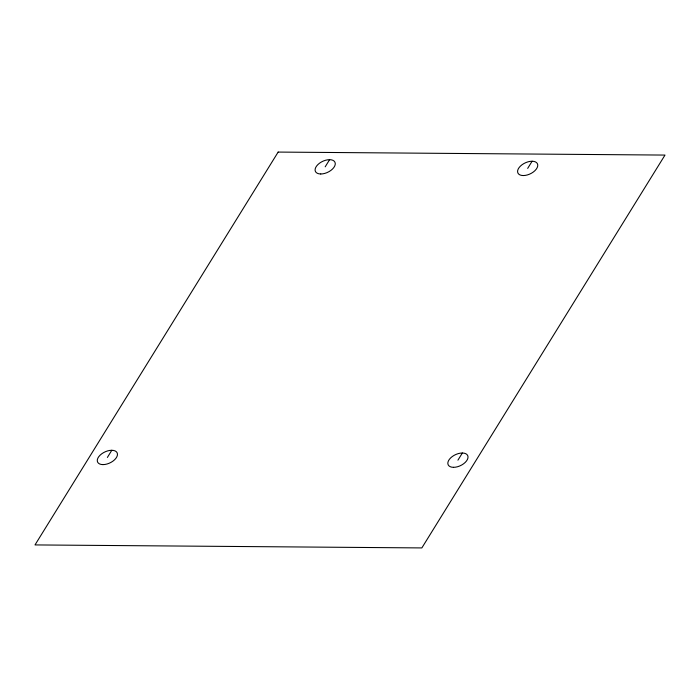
<?xml version="1.0" encoding="UTF-8"?>
<svg xmlns="http://www.w3.org/2000/svg" width="700" height="700" viewBox="0 0 700 700"><rect width="100%" height="100%" fill="white"/><g stroke="black" fill="none" stroke-linecap="round" stroke-linejoin="round"><path stroke-width="1.05" d="M107.38 457.441L111.808 450.284M325.176 166.827L329.613 159.67M527.678 168.394L532.105 161.236M457.931 460.171L462.359 453.014M278.154 152.075L35 544.924L421.846 547.925L665 155.076L278.154 152.075M320.749 173.985A10.806 6.038 -25.4 0 0 335.256 163.31A10.806 6.038 -25.4 0 0 319.541 163.188A10.806 6.038 -25.4 0 0 320.749 173.985M523.241 175.551A10.806 6.038 -25.4 0 0 537.749 164.876A10.806 6.038 -25.4 0 0 522.034 164.754A10.806 6.038 -25.4 0 0 523.241 175.551M453.504 467.329A10.806 6.038 -25.4 0 0 468.002 456.654A10.806 6.038 -25.4 0 0 452.287 456.531A10.806 6.038 -25.4 0 0 453.504 467.329M102.944 464.608A10.806 6.038 -25.4 0 0 117.451 453.924A10.806 6.038 -25.4 0 0 101.736 453.801A10.806 6.038 -25.4 0 0 102.944 464.608"/></g></svg>
